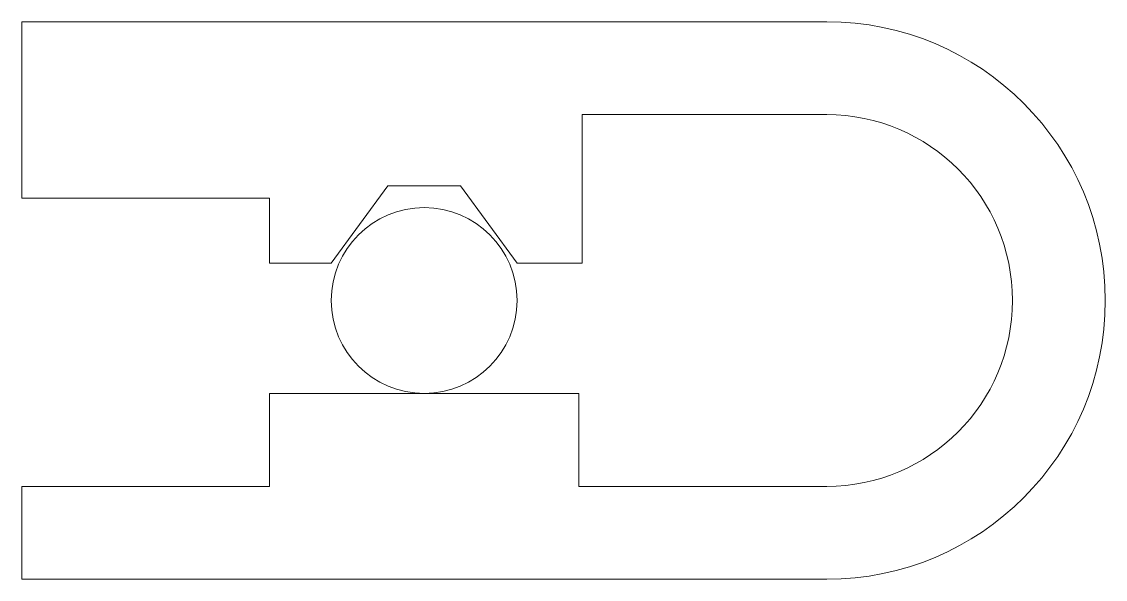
# Model space of a CAD drawing. Header units: millimetres. Extents: x 0 to 35, y 0 to 18.
import ezdxf

# ---------------------------------------------------------------- set-up
doc = ezdxf.new("R2010")
doc.units = ezdxf.units.MM
doc.layers.get('0').update_dxf_attribs({"linetype": 'CONTINUOUS', "lineweight": 0})
doc.layers.add('6mm rod', color=7, linetype='CONTINUOUS', lineweight=0)

msp = doc.modelspace()

# ---------------------------------------------------------------- linework, layer by layer
for p, q in [((0, 18), (26, 18)), ((0, 15), (0, 18)), ((0, 15), (0, 12.3)), ((18.1, 15), (18.1, 10.2)), ((26, 15), (18.1, 15)), ((11.829, 12.7), (10, 10.2)), ((11.829, 12.7), (14.171, 12.7)), ((16, 10.2), (14.171, 12.7)), ((0, 12.3), (8, 12.3)), ((8, 10.2), (8, 12.3)), ((10, 10.2), (8, 10.2)), ((18.1, 10.2), (16, 10.2)), ((8, 6), (18, 6)), ((8, 3), (8, 6)), ((18, 6), (18, 3)), ((0, 3), (0, 0)), ((8, 3), (0, 3)), ((26, 3), (18, 3)), ((0, 0), (26, 0))]:
    msp.add_line(p, q)
at = {"color": 7, "linetype": 'CONTINUOUS', "lineweight": 0}
for radius in [9, 6]:
    msp.add_arc((26, 9), radius, 270, 90, dxfattribs=at)
at = {"layer": '6mm rod'}
msp.add_circle((13, 9), 3, dxfattribs=at)

doc.saveas('drawing.dxf')
